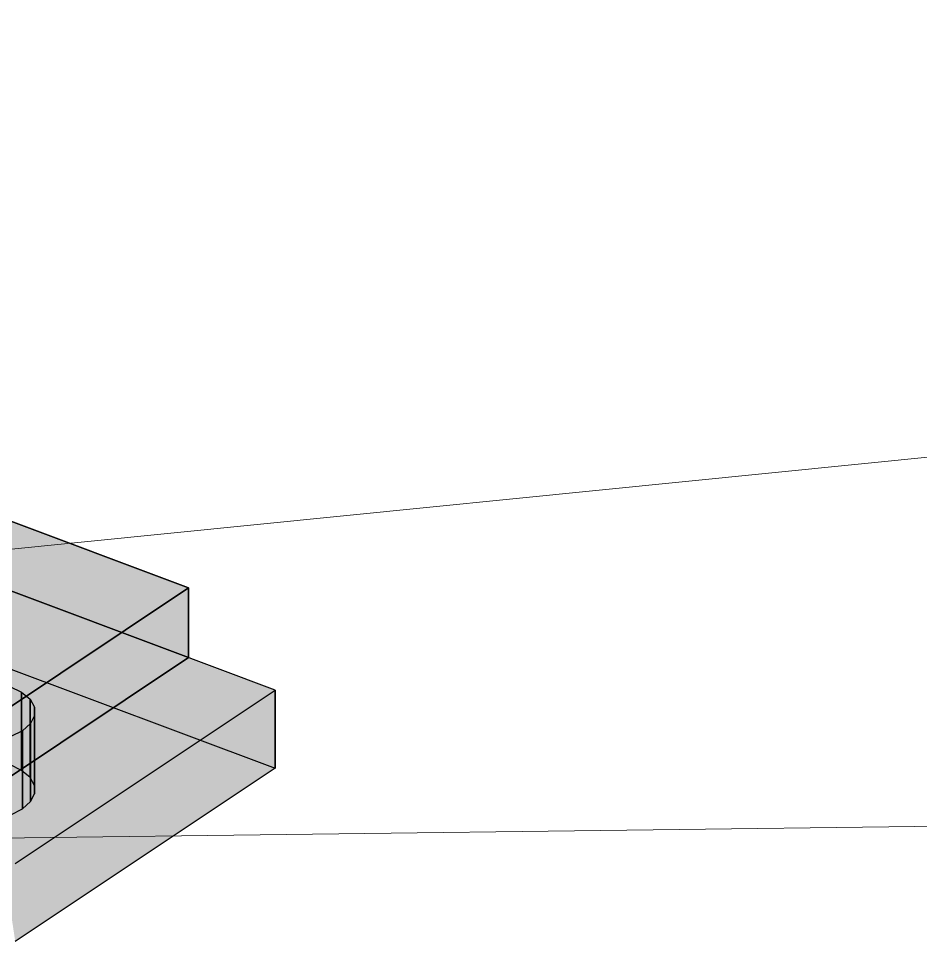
# Model space of a CAD drawing. Header units: millimetres. Extents: x 50 to 612415, y 2 to 4150.
# Drawn here: x 493616.9 to 493681.7, y 3122.3 to 3188.6 of the extents above; entities that cross this region are included whole.
import ezdxf

# ---------------------------------------------------------------- set-up
doc = ezdxf.new("R2010")
doc.units = ezdxf.units.MM
for name, color, linetype, lineweight in [('DIM', 7, 'Continuous', 13), ('HATCH', 8, 'Continuous', 9), ('OUTLINE', 7, 'Continuous', 25)]:
    doc.layers.add(name, color=color, linetype=linetype, lineweight=lineweight)

msp = doc.modelspace()

# ---------------------------------------------------------------- hatches: boundary and pattern name
at = {"layer": 'HATCH', "true_color": 0xacb1b5}
for points in [[(493629.134, 3142.722), (493579.361, 3161.386), (493579.361, 3166.393), (493629.134, 3147.728)], [(493573.139, 3158.107), (493635.355, 3134.776), (493635.355, 3140.389), (493573.139, 3163.72)]]:
    msp.add_hatch(color=253, dxfattribs=at).paths.add_polyline_path(points)
at = {"layer": 'HATCH', "true_color": 0xb7bcc0}
for points in [[(493579.361, 3166.393), (493610.469, 3135.285), (493629.134, 3147.728)], [(493635.355, 3140.389), (493573.139, 3163.72), (493590.188, 3150.344)], [(493629.134, 3142.722), (493610.469, 3130.279), (493579.361, 3161.386)], [(493590.188, 3144.731), (493573.139, 3158.107), (493635.355, 3134.776)], [(493635.355, 3140.389), (493590.188, 3150.344), (493590.791, 3149.834)], [(493635.355, 3140.389), (493590.791, 3149.834), (493591.11, 3149.264)], [(493635.355, 3140.389), (493591.11, 3149.264), (493591.123, 3148.672)], [(493635.355, 3140.389), (493591.123, 3148.672), (493590.829, 3148.098)], [(493635.355, 3140.389), (493590.829, 3148.098), (493616.301, 3140.648)], [(493590.791, 3144.222), (493590.188, 3144.731), (493635.355, 3134.776)], [(493591.11, 3143.652), (493590.791, 3144.222), (493635.355, 3134.776)], [(493591.123, 3143.059), (493591.11, 3143.652), (493635.355, 3134.776)], [(493590.829, 3142.486), (493591.123, 3143.059), (493635.355, 3134.776)], [(493616.301, 3135.035), (493590.829, 3142.486), (493635.355, 3134.776)], [(493635.355, 3140.389), (493616.381, 3137.049), (493615.362, 3136.747)], [(493616.69, 3127.945), (493635.355, 3140.389), (493615.362, 3136.747)], [(493635.355, 3140.389), (493616.301, 3140.648), (493617.148, 3140.234)], [(493635.355, 3140.389), (493617.209, 3137.472), (493616.381, 3137.049)], [(493635.355, 3140.389), (493617.148, 3140.234), (493617.751, 3139.724)], [(493635.355, 3140.389), (493617.79, 3137.988), (493617.209, 3137.472)], [(493635.355, 3140.389), (493617.751, 3139.724), (493618.071, 3139.154)], [(493635.355, 3140.389), (493618.084, 3138.562), (493617.79, 3137.988)], [(493635.355, 3140.389), (493618.071, 3139.154), (493618.084, 3138.562)], [(493617.148, 3134.621), (493616.301, 3135.035), (493635.355, 3134.776)], [(493615.362, 3131.135), (493616.381, 3131.436), (493635.355, 3134.776)], [(493615.362, 3131.135), (493635.355, 3134.776), (493616.69, 3122.333)], [(493616.381, 3131.436), (493617.209, 3131.86), (493635.355, 3134.776)], [(493617.751, 3134.112), (493617.148, 3134.621), (493635.355, 3134.776)], [(493617.209, 3131.86), (493617.79, 3132.376), (493635.355, 3134.776)], [(493618.071, 3133.541), (493617.751, 3134.112), (493635.355, 3134.776)], [(493617.79, 3132.376), (493618.084, 3132.949), (493635.355, 3134.776)], [(493618.084, 3132.949), (493618.071, 3133.541), (493635.355, 3134.776)]]:
    msp.add_hatch(color=9, dxfattribs=at).paths.add_polyline_path(points)
at = {"layer": 'HATCH', "true_color": 0xaaafb2}
for points in [[(493610.469, 3130.279), (493629.134, 3142.722), (493629.134, 3147.728), (493610.469, 3135.285)], [(493635.355, 3134.776), (493616.69, 3122.333), (493616.69, 3127.945), (493635.355, 3140.389)]]:
    msp.add_hatch(color=253, dxfattribs=at).paths.add_polyline_path(points)
at = {"layer": 'HATCH', "true_color": 0xabb0b4}
for points in [[(493617.148, 3134.621), (493616.301, 3135.035), (493616.301, 3140.648), (493617.148, 3140.234)], [(493616.381, 3131.436), (493617.209, 3131.86), (493617.209, 3137.472), (493616.381, 3137.049)]]:
    msp.add_hatch(color=253, dxfattribs=at).paths.add_polyline_path(points)
at = {"layer": 'HATCH', "true_color": 0xa9aeb1}
msp.add_hatch(color=253, dxfattribs=at).paths.add_polyline_path([(493617.751, 3134.112), (493617.148, 3134.621), (493617.148, 3140.234), (493617.751, 3139.724)])
at = {"layer": 'HATCH', "true_color": 0xa6abae}
for points in [[(493618.071, 3133.541), (493617.751, 3134.112), (493617.751, 3139.724), (493618.071, 3139.154)], [(493617.79, 3132.376), (493618.084, 3132.949), (493618.084, 3138.562), (493617.79, 3137.988)]]:
    msp.add_hatch(color=253, dxfattribs=at).paths.add_polyline_path(points)
at = {"layer": 'HATCH', "true_color": 0xa3a8ab}
msp.add_hatch(color=253, dxfattribs=at).paths.add_polyline_path([(493618.084, 3132.949), (493618.071, 3133.541), (493618.071, 3139.154), (493618.084, 3138.562)])
at = {"layer": 'HATCH', "true_color": 0xa8aeb1}
msp.add_hatch(color=253, dxfattribs=at).paths.add_polyline_path([(493617.209, 3131.86), (493617.79, 3132.376), (493617.79, 3137.988), (493617.209, 3137.472)])

# ---------------------------------------------------------------- linework, layer by layer
at = {"layer": 'DIM'}
for points in [[(493594.915, 3148.336), (496800, 3470), (496900, 3470)], [(493583.05, 3129.343), (496800, 3170), (496900, 3170)]]:
    msp.add_lwpolyline(points, dxfattribs=at)
at = {"layer": 'OUTLINE', "color": 139, "true_color": 0x42544a}
for p, q in [((493579.361, 3166.393), (493629.134, 3147.728)), ((493629.134, 3147.728), (493579.361, 3166.393)), ((493635.355, 3140.389), (493573.139, 3163.72)), ((493635.355, 3140.389), (493573.139, 3163.72)), ((493629.134, 3142.722), (493579.361, 3161.386)), ((493579.361, 3161.386), (493629.134, 3142.722)), ((493573.139, 3158.107), (493635.355, 3134.776)), ((493573.139, 3158.107), (493635.355, 3134.776)), ((493610.469, 3135.285), (493629.134, 3147.728)), ((493629.134, 3147.728), (493610.469, 3135.285)), ((493629.134, 3147.728), (493629.134, 3142.722)), ((493629.134, 3142.722), (493629.134, 3147.728)), ((493629.134, 3142.722), (493610.469, 3130.279)), ((493610.469, 3130.279), (493629.134, 3142.722)), ((493616.301, 3140.648), (493617.148, 3140.234)), ((493616.301, 3140.648), (493617.148, 3140.234)), ((493616.69, 3127.945), (493635.355, 3140.389)), ((493616.69, 3127.945), (493635.355, 3140.389)), ((493617.148, 3140.234), (493617.148, 3134.621)), ((493617.148, 3134.621), (493617.148, 3140.234)), ((493617.148, 3140.234), (493617.751, 3139.724)), ((493617.148, 3140.234), (493617.751, 3139.724)), ((493635.355, 3134.776), (493635.355, 3140.389)), ((493635.355, 3140.389), (493635.355, 3134.776)), ((493617.751, 3139.724), (493617.751, 3134.112)), ((493617.751, 3134.112), (493617.751, 3139.724)), ((493617.751, 3139.724), (493618.071, 3139.154)), ((493617.751, 3139.724), (493618.071, 3139.154)), ((493618.071, 3139.154), (493618.071, 3133.541)), ((493618.071, 3133.541), (493618.071, 3139.154)), ((493618.071, 3139.154), (493618.084, 3138.562)), ((493618.071, 3139.154), (493618.084, 3138.562)), ((493618.084, 3138.562), (493617.79, 3137.988)), ((493618.084, 3138.562), (493617.79, 3137.988)), ((493618.084, 3138.562), (493618.084, 3132.949)), ((493618.084, 3132.949), (493618.084, 3138.562)), ((493617.209, 3137.472), (493616.381, 3137.049)), ((493617.209, 3137.472), (493616.381, 3137.049)), ((493617.79, 3137.988), (493617.209, 3137.472)), ((493617.79, 3137.988), (493617.209, 3137.472)), ((493617.209, 3137.472), (493617.209, 3131.86)), ((493617.209, 3131.86), (493617.209, 3137.472)), ((493617.79, 3137.988), (493617.79, 3132.376)), ((493617.79, 3132.376), (493617.79, 3137.988)), ((493617.148, 3134.621), (493616.301, 3135.035)), ((493617.148, 3134.621), (493616.301, 3135.035)), ((493635.355, 3134.776), (493616.69, 3122.333)), ((493635.355, 3134.776), (493616.69, 3122.333)), ((493617.751, 3134.112), (493617.148, 3134.621)), ((493617.751, 3134.112), (493617.148, 3134.621)), ((493618.071, 3133.541), (493617.751, 3134.112)), ((493618.071, 3133.541), (493617.751, 3134.112)), ((493618.084, 3132.949), (493618.071, 3133.541)), ((493618.084, 3132.949), (493618.071, 3133.541)), ((493617.79, 3132.376), (493618.084, 3132.949)), ((493617.79, 3132.376), (493618.084, 3132.949)), ((493617.209, 3131.86), (493617.79, 3132.376)), ((493617.209, 3131.86), (493617.79, 3132.376)), ((493616.381, 3131.436), (493617.209, 3131.86)), ((493616.381, 3131.436), (493617.209, 3131.86))]:
    msp.add_line(p, q, dxfattribs=at)

doc.saveas('drawing.dxf')
